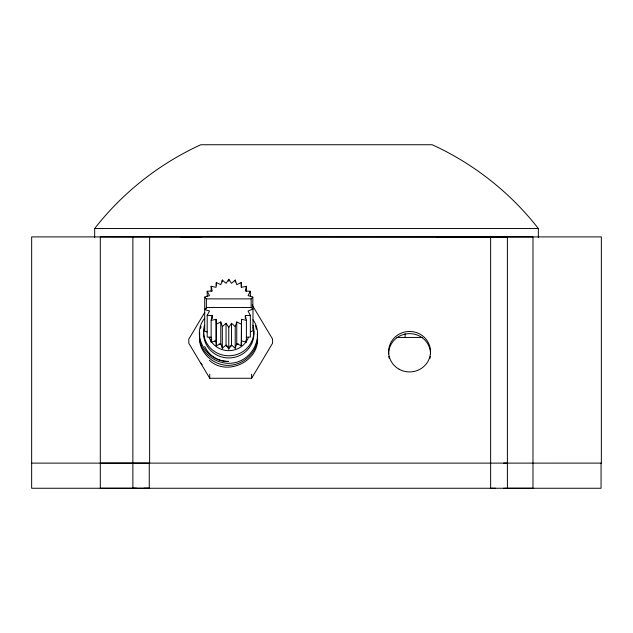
<?xml version="1.0" encoding="UTF-8"?>
<svg xmlns="http://www.w3.org/2000/svg" width="633" height="633" viewBox="0 0 633 633"><rect width="100%" height="100%" fill="white"/><g stroke="black" fill="none" stroke-linecap="round" stroke-linejoin="round"><path stroke-width="0.95" d="M503.662 488.257L532.978 488.257L532.978 236.9L31.666 236.9L31.65 488.257L601.065 488.257L601.065 463.119M132.883 236.932L100.307 236.9L100.307 488.257L149.269 488.257L149.269 463.119L31.65 463.119M132.883 463.087L132.883 488.225L136.443 488.233M507.397 488.249L507.397 236.932M246.395 291.22L246.395 286.29L241.474 287.319L241.228 282.468L236.758 284.684L235.223 280.063L231.496 283.323L228.774 279.24L226.044 283.323L222.325 280.063L220.782 284.684L216.312 282.468L216.067 287.319L211.153 286.29L211.153 291.22M241.228 324.159L236.758 321.936L236.758 343.624L241.228 345.84L241.474 319.309L246.395 320.33L246.395 342.018L241.474 340.989L241.474 319.309M241.228 345.84L241.474 340.989M149.625 237.114L149.625 463.119L100.307 463.111M199.751 332.895C196.649 353.697 221.194 369.268 239.733 361.119C255.265 354.781 263.281 333.67 252.955 319.736M200.677 328.424L201.049 326.644M199.751 334.881C197.29 351.173 212.625 365.494 228.513 365.383C244.662 365.099 259.728 350.286 257.283 333.82M211.153 320.33L216.067 319.309L216.067 340.989L211.153 342.018L211.153 320.33L212.213 315.582L207.189 315.345L207.189 337.033L211.375 337.231M211.153 342.018L211.786 339.169M246.395 286.29L245.327 291.038L250.351 291.275L250.351 296.204M235.223 326.565L231.496 323.297L231.496 344.985L235.223 348.245L235.223 326.565L236.758 321.936M235.223 348.245L236.758 343.624M207.189 315.345L209.491 311.025L204.704 309.545L206.619 307.503L251.222 307.503L252.978 309.054L252.978 330.743L250.518 331.724M250.351 291.275L248.057 295.595L252.844 297.083L252.844 308.912M204.752 312.401L188.792 339.098L188.792 343.221L209.745 378.265L251.633 378.265L272.578 343.221L272.578 339.098L252.132 304.892M231.496 344.985L228.774 349.068L228.774 327.38L231.496 323.297M204.601 318.336C190.462 335.957 207.054 362.179 228.513 361.411A25.573 24.703 0 0 1 204.728 346.409M94.665 237.399L94.665 228.529C122.652 192.622 159.397 163.646 200.811 144.743L432.204 144.743C473.619 163.646 510.364 192.622 538.351 228.529L538.351 237.399M251.151 307.749L251.151 298.879L252.844 297.083M226.044 323.297L226.044 344.985L222.325 348.245L222.325 326.565L226.044 323.297L228.774 327.38M220.782 321.936L220.782 343.624L216.312 345.84L216.312 324.159L220.782 321.936L222.325 326.565M252.978 309.054L248.057 311.025L250.351 315.345L250.351 337.033L246.166 337.231M236.718 344.613L238.404 343.941M207.094 331.969L204.704 331.225L204.704 297.083L209.491 295.595L207.189 291.275L212.213 291.038L211.153 286.29M229.676 346.196L231.48 345.966M245.327 318.541L245.327 315.582L250.351 315.345M507.397 237.09L132.883 236.9L132.867 463.253M436.936 236.916L601.35 236.9L601.35 463.111L503.662 463.119M94.665 228.529L538.351 228.529M182.47 236.916L201.254 236.9M204.704 297.083L206.39 298.879L251.151 298.879M396.994 337.444L422.282 337.444M149.269 463.119L507.397 463.119M495.599 488.257L490.638 488.257L490.638 237.114M195.945 236.916L180.856 236.9M144.364 488.249L149.269 488.257M226.06 345.966L227.864 346.196M219.137 343.941L220.822 344.613M209.365 360.327C227.429 377.149 261.168 360.533 257.283 335.806M214.682 340.926L216.13 341.994M226.044 344.985L228.774 349.068M220.782 343.624L222.325 348.245M245.327 315.582L246.395 320.33M245.968 340.119L246.395 342.018M255.605 325.599L256.349 329.255M216.067 319.309L216.312 324.159M216.067 340.989L216.312 345.84M405.088 333.718L405.088 337.444M251.633 374.143L251.633 378.265M241.228 282.468L241.228 287.398M235.223 280.063L235.223 282.033M228.774 279.24L228.774 281.21M222.325 280.063L222.325 282.033M216.312 282.468L216.312 285.42M212.213 315.582L212.213 318.541M209.745 374.143L209.745 378.265M207.189 291.275L207.189 296.204M206.39 298.879L206.39 308.738M202.109 364.758A29.324 28.327 0 0 1 201.104 363.192M430.337 356.506A20.944 20.232 0 0 1 430.021 358.246M389.129 358.246A20.944 20.232 0 0 1 388.804 356.506M388.63 353.863A20.944 20.232 0 0 1 409.575 333.631A20.944 20.232 0 0 1 430.519 353.863M253.746 330.956A25.138 24.276 0 0 1 228.299 357.946A25.138 24.276 0 0 1 203.921 330.046M253.05 327.388A25.138 24.276 0 0 1 253.469 329.152M253.05 325.22A25.138 24.276 0 0 1 228.774 355.778A25.138 24.276 0 0 1 204.491 325.22M248.453 337.334A20.944 20.232 0 0 1 228.774 350.65A20.944 20.232 0 0 1 209.088 337.334M399.099 369.221A20.944 20.232 0 0 0 430.519 351.695A20.944 20.232 0 0 0 399.099 334.177A20.944 20.232 0 0 0 399.099 369.221"/></g></svg>
